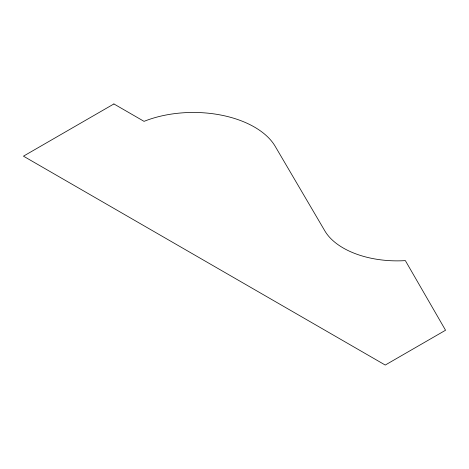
<?xml version="1.0" encoding="UTF-8"?>
<svg xmlns="http://www.w3.org/2000/svg" width="469" height="469" viewBox="0 0 469 469"><rect width="100%" height="100%" fill="white"/><g stroke="black" fill="none" stroke-linecap="round" stroke-linejoin="round"><path stroke-width="0.7" d="M113.903 103.948L23.45 156.171L385.248 365.052L445.55 330.24L405.351 260.612A76.277 44.039 0 0 1 324.888 230.965L275.209 146.351A86.46 49.919 0 0 0 144.047 121.354L113.903 103.948"/></g></svg>
